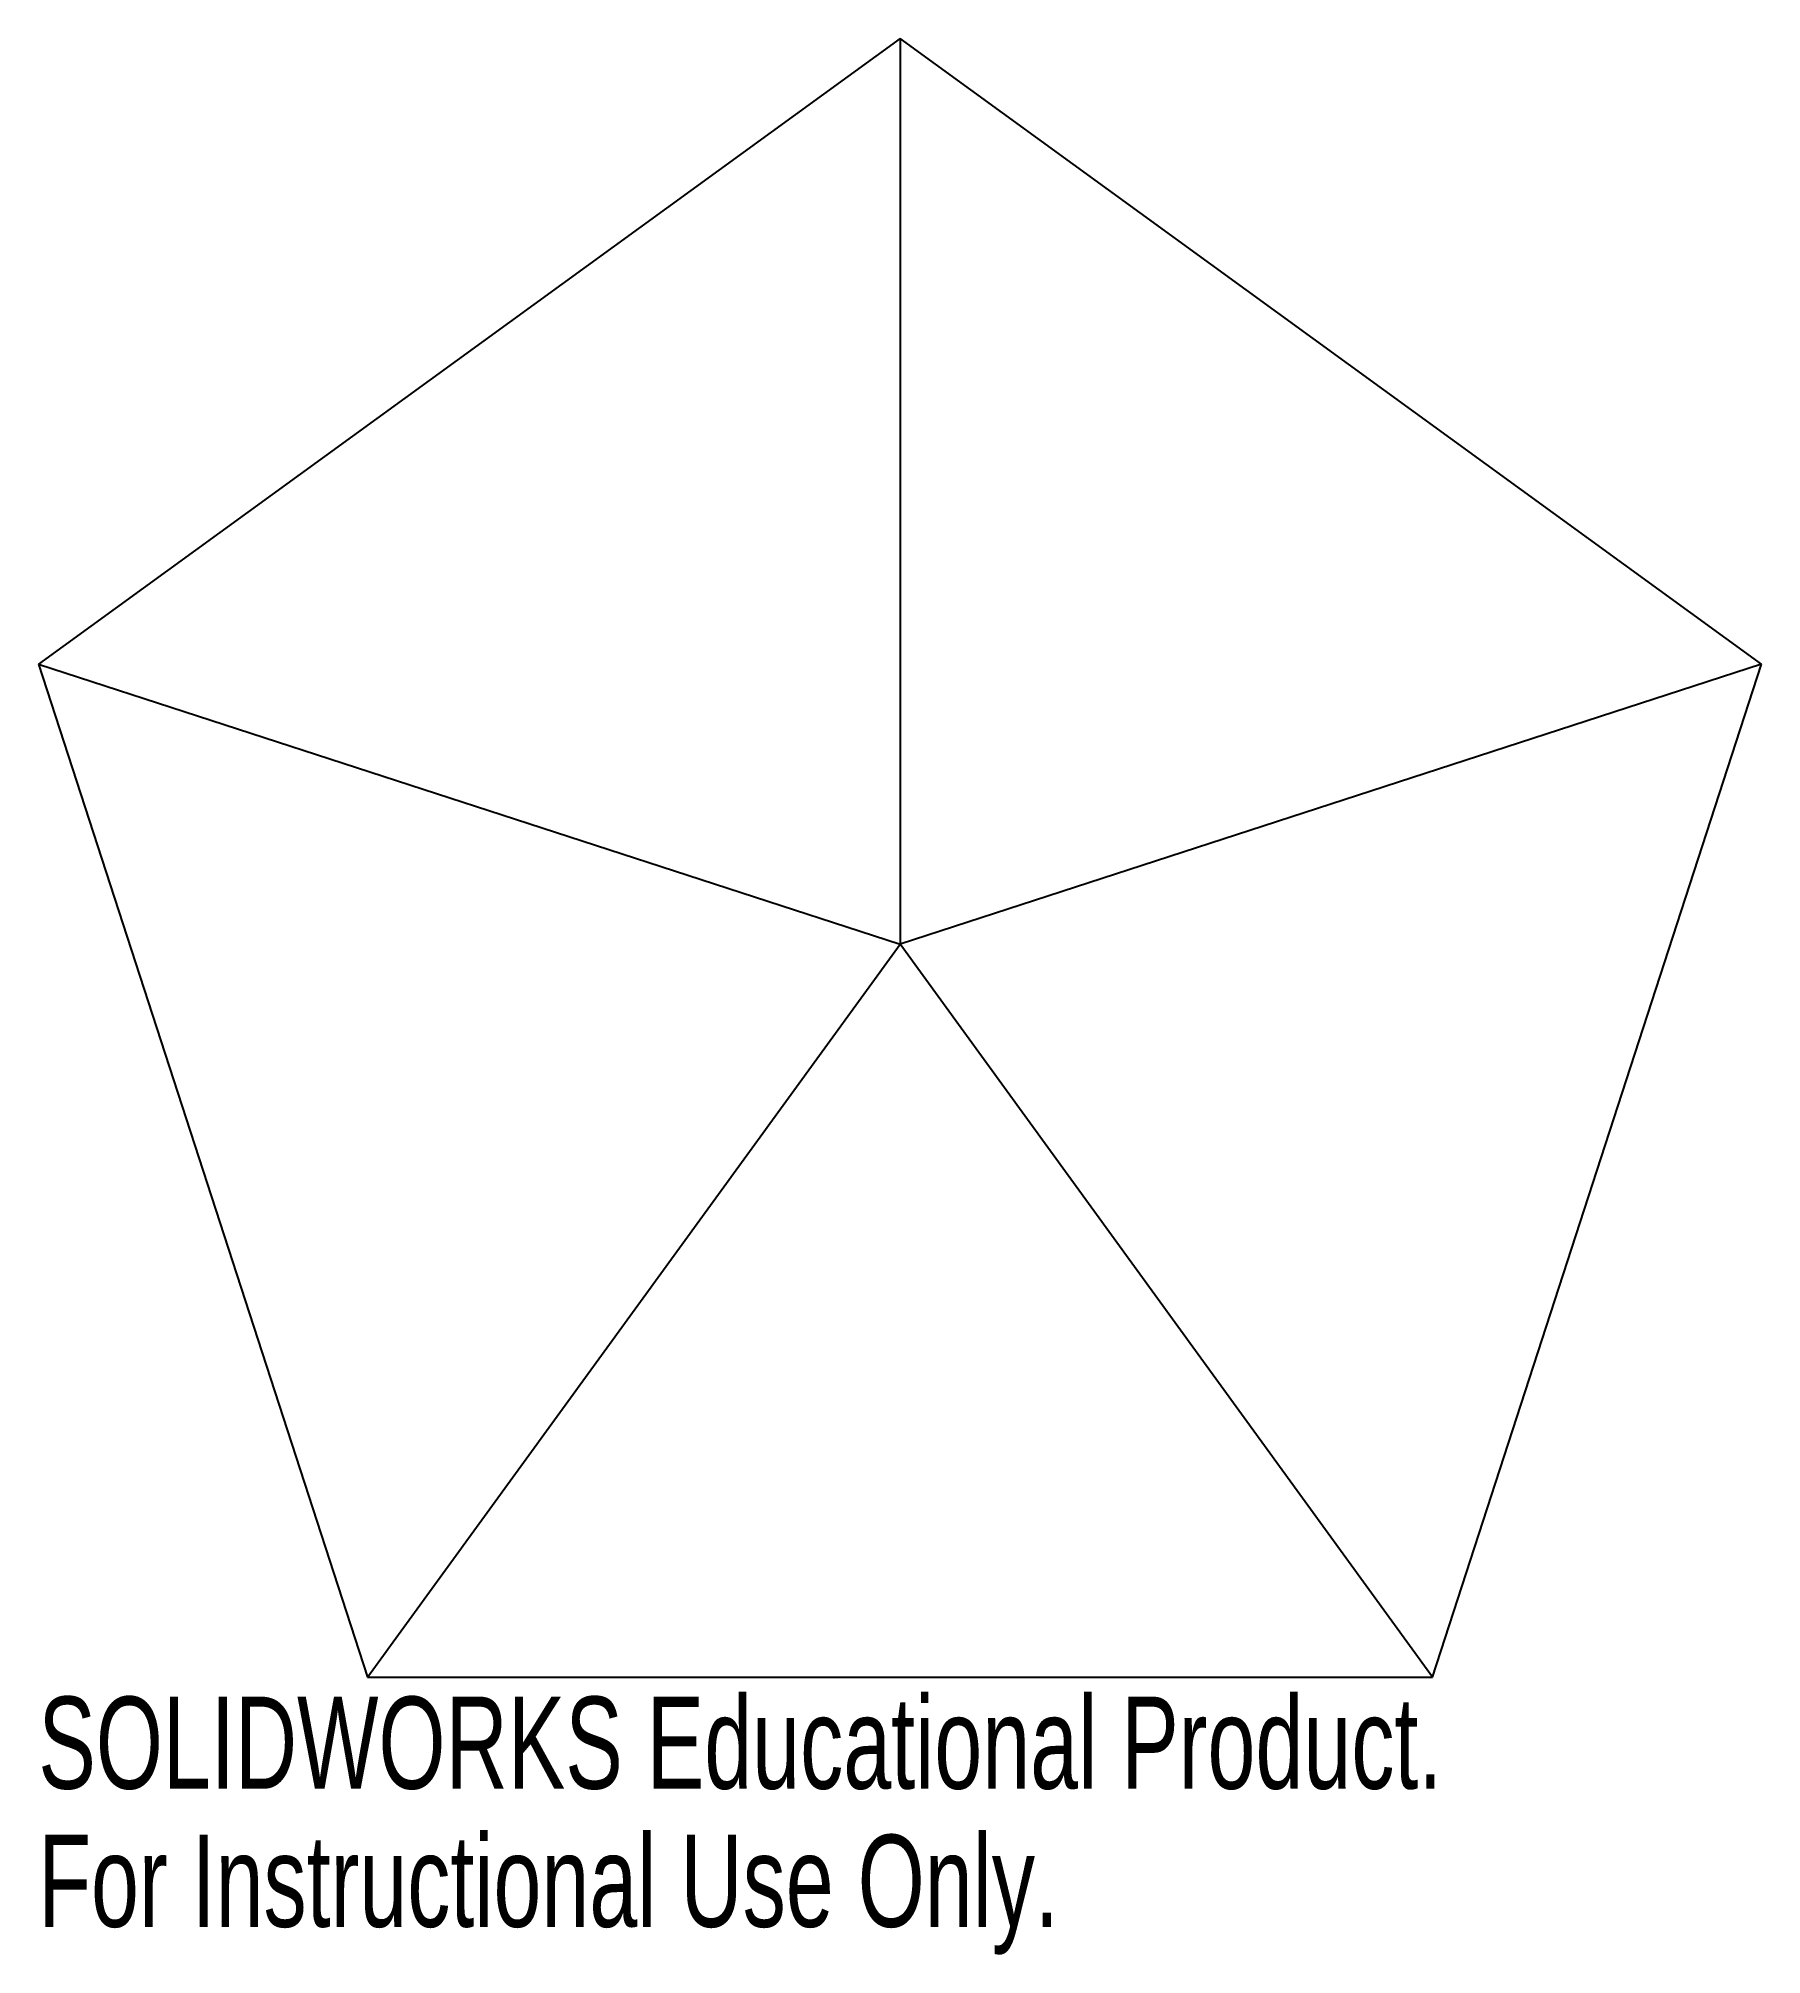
# Model space of a CAD drawing. Header units: inches. Extents: x -1.78 to 1.78, y -2.09 to 1.87.
import ezdxf

# ---------------------------------------------------------------- set-up
doc = ezdxf.new("R2010")
doc.units = ezdxf.units.IN
doc.header["$MEASUREMENT"] = 0
doc.styles.add('SLDTEXTSTYLE0', font='TXT', dxfattribs={"width": 0.7})

msp = doc.modelspace()

# ---------------------------------------------------------------- linework, layer by layer
at = {"color": 7, "linetype": 'Continuous'}
for p, q in [((0, 1.8719), (-1.7803, 0.5785)), ((1.7803, 0.5785), (0, 1.8719)), ((0, 1.8719), (0, 0)), ((-1.7803, 0.5785), (0, 0)), ((-1.7803, 0.5785), (-1.1003, -1.5144)), ((1.7803, 0.5785), (0, 0)), ((1.1003, -1.5144), (1.7803, 0.5785)), ((-1.1003, -1.5144), (0, 0)), ((1.1003, -1.5144), (0, 0)), ((-1.1003, -1.5144), (1.1003, -1.5144))]:
    msp.add_line(p, q, dxfattribs=at)

# ---------------------------------------------------------------- texts
at = {"color": 7, "linetype": 'Continuous', "char_height": 0.1903, "attachment_point": 1, "style": 'SLDTEXTSTYLE0'}
for s, insert in [('SOLIDWORKS Educational Product.', (-1.7803, -1.5546)), ('For Instructional Use Only.', (-1.7803, -1.84))]:
    msp.add_mtext(s, dxfattribs=dict(at, insert=insert))

doc.saveas('drawing.dxf')
